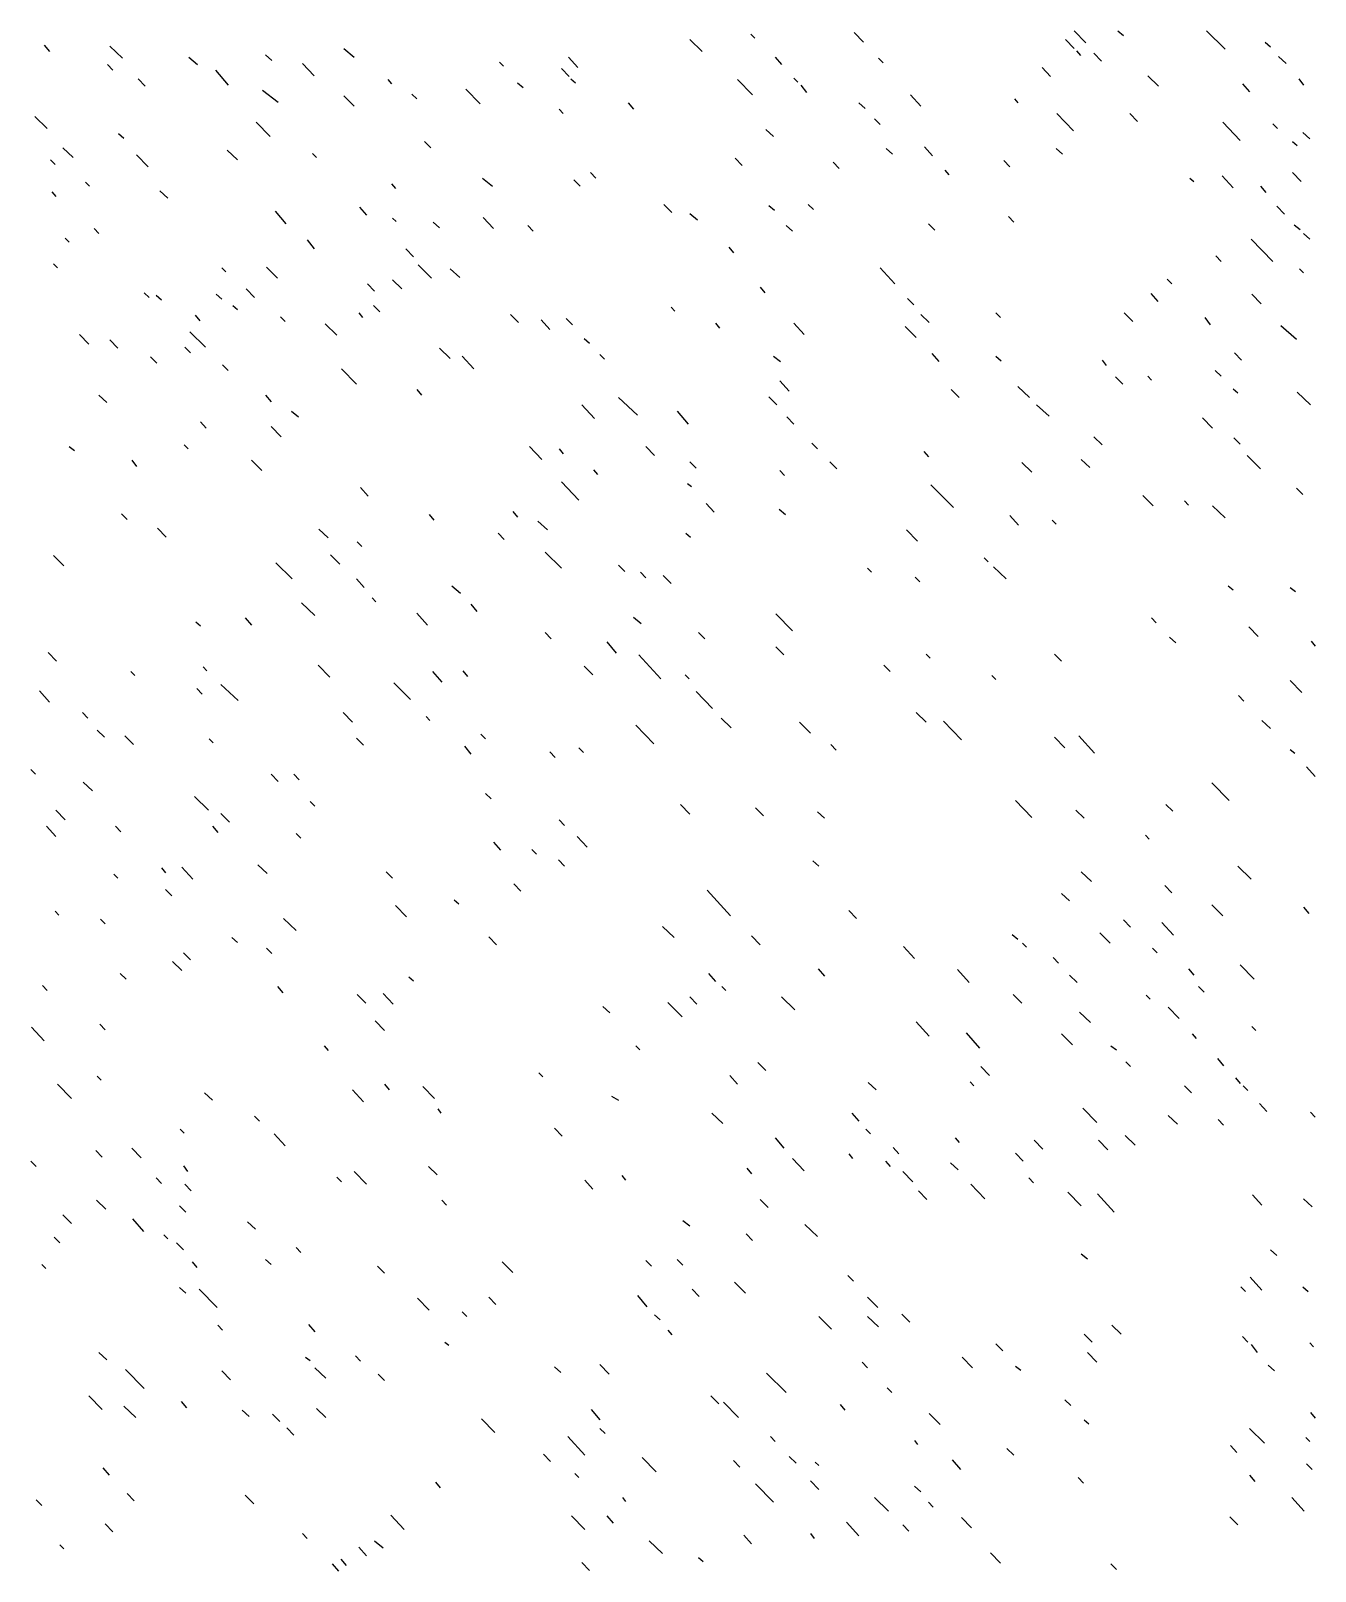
# Model space of a CAD drawing. Extents: x 0 to 599, y 0 to 600.
# Drawn here: x 298.4 to 598.5, y 240.2 to 600.2 of the extents above; entities that cross this region are included whole.
import ezdxf

# ---------------------------------------------------------------- set-up
doc = ezdxf.new("R2010")
doc.units = 0
doc.header["$MEASUREMENT"] = 0
doc.layers.add('LIMESTONE_FSET2', color=66, linetype='CONTINUOUS')

msp = doc.modelspace()

# ---------------------------------------------------------------- linework, layer by layer
at = {"layer": 'LIMESTONE_FSET2'}
for p, q in [((452.38, 598.13), (455.3, 595.32)), ((466.65, 599.44), (467.56, 598.5)), ((492.99, 597.57), (490.79, 599.81)), ((540.18, 598.13), (542.2, 596.07)), ((542.2, 600.19), (544.94, 597.38)), ((552.44, 600.19), (553.72, 599.06)), ((573.11, 600.19), (577.5, 595.88)), ((301.46, 596.82), (302.74, 595.32)), ((316.83, 596.63), (319.76, 593.82)), ((335.3, 594.01), (337.32, 592.32)), ((353.23, 594.57), (354.7, 593.26)), ((371.52, 596.07), (373.9, 594.01)), ((424.02, 594.01), (426.22, 591.58)), ((472.32, 594.01), (473.78, 592.32)), ((542.74, 595.51), (543.66, 594.38)), ((546.77, 594.95), (548.6, 593.07)), ((586.83, 597.57), (588.11, 596.44)), ((589.94, 594.2), (591.77, 592.51)), ((316.28, 592.32), (317.56, 591.01)), ((341.52, 591.01), (344.45, 587.46)), ((361.83, 592.51), (364.57, 589.7)), ((407.93, 592.89), (408.84, 591.95)), ((422.38, 591.39), (424.21, 589.52)), ((496.46, 593.82), (497.56, 592.7)), ((534.7, 591.58), (536.71, 589.52)), ((323.41, 588.95), (325.06, 587.27)), ((381.77, 588.77), (382.68, 587.83)), ((412.13, 588.02), (413.41, 586.9)), ((424.57, 588.95), (425.67, 588.02)), ((463.54, 588.77), (467.01, 585.21)), ((476.71, 589.14), (477.62, 588.21)), ((478.35, 587.46), (479.63, 585.77)), ((559.39, 589.7), (561.95, 587.27)), ((581.52, 587.83), (583.17, 585.96)), ((594.7, 588.95), (595.79, 587.46)), ((352.5, 586.33), (356.16, 583.53)), ((371.52, 585.02), (373.9, 582.59)), ((387.44, 585.4), (388.54, 584.27)), ((400.06, 586.52), (403.35, 583.15)), ((437.93, 583.34), (439.21, 581.84)), ((491.89, 583.34), (493.35, 582.03)), ((503.96, 585.21), (506.34, 582.59)), ((528.29, 584.27), (529.02, 583.34)), ((299.27, 580.16), (302.2, 577.35)), ((421.83, 581.84), (422.74, 580.9)), ((538.17, 580.9), (542.01, 576.79)), ((555.18, 580.9), (557.01, 579.03)), ((318.84, 576.22), (320.12, 575.1)), ((351.04, 578.85), (354.33, 575.48)), ((470.12, 577.16), (471.95, 575.48)), ((495.55, 579.59), (496.83, 578.28)), ((576.95, 578.85), (580.98, 574.54)), ((588.66, 578.47), (589.76, 577.35)), ((595.61, 576.41), (597.26, 574.91)), ((305.85, 572.86), (308.23, 570.61)), ((390.37, 574.35), (391.83, 572.86)), ((498.29, 572.67), (499.76, 571.36)), ((507.26, 573.04), (509.09, 570.98)), ((537.99, 572.67), (539.45, 571.36)), ((593.23, 574.35), (594.33, 573.42)), ((302.93, 570.05), (304.02, 568.92)), ((323.05, 571.17), (325.79, 568.36)), ((344.27, 572.29), (346.65, 570.05)), ((364.21, 571.54), (365.12, 570.61)), ((462.99, 570.42), (464.63, 568.74)), ((485.85, 569.49), (487.32, 567.99)), ((525.73, 569.86), (527.2, 568.36)), ((403.9, 565.74), (406.28, 563.87)), ((425.3, 565.37), (426.77, 563.87)), ((429.15, 567.05), (430.43, 565.74)), ((512.01, 567.61), (512.93, 566.49)), ((569.27, 565.74), (570.18, 564.99)), ((576.77, 566.3), (579.33, 563.49)), ((593.23, 567.05), (595.24, 564.99)), ((303.29, 562.56), (304.21, 561.44)), ((311.16, 564.81), (312.07, 563.87)), ((328.54, 562.75), (330.37, 561.06)), ((382.68, 564.43), (383.6, 563.31)), ((585.73, 563.87), (587.01, 562.37)), ((355.43, 558.07), (357.99, 555.07)), ((375.18, 559), (376.83, 557.13)), ((446.34, 559.56), (448.17, 557.69)), ((470.85, 559.38), (472.13, 558.25)), ((480, 559.56), (481.28, 558.44)), ((589.57, 559.19), (591.4, 557.32)), ((382.87, 556.38), (383.78, 555.63)), ((392.38, 555.44), (393.84, 554.13)), ((404.09, 556.57), (406.46, 553.95)), ((414.51, 554.7), (415.79, 553.39)), ((452.38, 557.5), (454.21, 556.01)), ((474.88, 554.7), (476.34, 553.39)), ((508.17, 555.07), (509.63, 553.57)), ((526.83, 556.76), (528.11, 555.44)), ((593.6, 554.88), (595.06, 553.76)), ((306.4, 551.7), (307.32, 550.76)), ((313.17, 553.95), (314.27, 552.82)), ((362.93, 551.33), (364.57, 549.27)), ((583.54, 551.51), (588.66, 546.27)), ((595.79, 552.82), (597.26, 551.51)), ((385.98, 549.27), (387.8, 547.39)), ((461.52, 549.64), (462.62, 548.33)), ((575.3, 547.58), (576.59, 546.27)), ((303.66, 545.71), (304.57, 544.77)), ((342.99, 544.77), (343.9, 543.84)), ((353.41, 544.96), (355.98, 542.34)), ((388.9, 545.52), (392.01, 542.34)), ((396.4, 544.59), (398.6, 542.53)), ((496.83, 544.77), (500.3, 541.03)), ((594.88, 544.59), (595.79, 543.65)), ((377.01, 541.03), (378.66, 539.34)), ((382.87, 541.97), (385.06, 539.91)), ((468.84, 540.28), (469.94, 538.97)), ((563.96, 542.15), (565.06, 541.03)), ((324.88, 538.97), (325.98, 537.85)), ((327.62, 538.41), (328.9, 537.29)), ((341.71, 538.6), (342.99, 537.47)), ((348.66, 539.91), (350.67, 537.85)), ((503.23, 537.66), (504.7, 536.16)), ((560.12, 538.78), (561.77, 536.91)), ((583.72, 538.6), (585.91, 536.35)), ((336.77, 533.73), (337.87, 532.42)), ((345.55, 535.98), (346.65, 535.04)), ((356.71, 533.35), (357.8, 532.23)), ((375, 534.29), (375.91, 533.17)), ((378.48, 535.98), (379.94, 534.48)), ((410.49, 533.92), (412.32, 532.04)), ((423.48, 532.98), (424.94, 531.48)), ((447.99, 535.6), (448.9, 534.66)), ((506.34, 533.92), (508.35, 532.04)), ((523.9, 534.29), (525, 533.17)), ((553.9, 534.29), (555.91, 532.23)), ((572.74, 533.17), (574.02, 531.48)), ((309.7, 529.24), (311.89, 526.99)), ((335.49, 529.8), (339.15, 526.24)), ((367.13, 531.67), (369.88, 529.05)), ((417.62, 532.61), (419.63, 530.36)), ((458.41, 531.86), (459.33, 530.73)), ((476.71, 531.86), (479.09, 529.24)), ((502.68, 531.11), (505.24, 528.49)), ((590.49, 531.29), (594.15, 528.11)), ((316.83, 527.93), (318.66, 526.05)), ((334.39, 526.24), (335.67, 524.93)), ((393.84, 526.05), (396.4, 523.62)), ((427.68, 528.3), (428.96, 527.18)), ((326.34, 523.99), (327.8, 522.5)), ((343.17, 522.12), (344.45, 520.81)), ((399.15, 524.18), (401.89, 521.19)), ((431.34, 524.56), (432.44, 523.43)), ((471.95, 524.18), (473.6, 522.87)), ((508.9, 524.74), (510.55, 522.87)), ((523.9, 524.18), (525.18, 523.06)), ((548.78, 523.25), (549.7, 521.93)), ((579.7, 524.93), (581.34, 523.25)), ((370.98, 521.19), (374.45, 517.63)), ((551.89, 519.31), (553.54, 517.63)), ((559.39, 519.5), (560.3, 518.56)), ((575.12, 520.81), (576.59, 519.5)), ((314.27, 515.01), (316.1, 513.32)), ((353.23, 515.01), (354.51, 513.51)), ((388.54, 516.32), (389.63, 515.01)), ((473.41, 518.38), (475.61, 515.94)), ((513.48, 516.32), (515.3, 514.45)), ((529.02, 517.07), (531.77, 514.45)), ((579.33, 516.51), (580.43, 515.57)), ((594.33, 515.76), (597.44, 512.76)), ((359.27, 511.26), (360.91, 509.95)), ((427.13, 512.76), (430.06, 509.58)), ((435.73, 514.45), (440.12, 510.33)), ((449.45, 511.26), (452.01, 508.27)), ((470.85, 514.63), (472.68, 512.76)), ((533.41, 512.76), (536.34, 510.14)), ((338.05, 508.83), (339.33, 507.33)), ((354.51, 507.71), (356.89, 505.27)), ((475.06, 509.95), (476.71, 508.27)), ((572.2, 509.77), (574.57, 507.33)), ((546.77, 505.27), (548.78, 503.4)), ((579.51, 505.09), (580.98, 503.59)), ((307.32, 503.03), (308.6, 502.09)), ((334.21, 503.4), (335.12, 502.46)), ((414.88, 503.03), (417.8, 500.03)), ((421.83, 502.46), (422.74, 501.34)), ((442.13, 503.03), (444.15, 500.97)), ((480.91, 503.78), (482.2, 502.46)), ((507.07, 501.9), (508.17, 500.59)), ((582.62, 500.97), (585.73, 497.78)), ((321.95, 499.84), (323.05, 498.35)), ((349.94, 499.84), (352.32, 497.41)), ((429.88, 497.6), (430.79, 496.47)), ((452.38, 499.47), (453.84, 497.97)), ((473.41, 497.41), (474.51, 496.29)), ((485.12, 499.47), (486.77, 497.78)), ((529.94, 499.28), (532.32, 497.04)), ((543.84, 500.03), (545.85, 498.16)), ((375.37, 493.48), (377.2, 491.42)), ((422.38, 494.79), (426.4, 490.48)), ((451.83, 494.42), (452.74, 493.67)), ((508.72, 494.04), (514.02, 488.8)), ((594.15, 493.29), (595.61, 491.79)), ((456.22, 489.73), (458.05, 487.68)), ((558.29, 491.61), (560.67, 489.17)), ((567.99, 490.3), (568.9, 489.36)), ((319.57, 487.3), (320.85, 485.99)), ((391.46, 487.11), (392.56, 485.8)), ((411.04, 487.86), (412.13, 486.55)), ((473.23, 488.42), (474.7, 487.11)), ((527.2, 486.93), (529.21, 484.68)), ((574.57, 489.17), (577.5, 486.37)), ((327.99, 483.93), (330, 481.87)), ((365.67, 483.74), (367.87, 481.68)), ((407.56, 482.81), (409.02, 481.31)), ((416.89, 485.62), (419.09, 483.56)), ((451.46, 482.81), (452.56, 481.87)), ((503.05, 483.56), (505.61, 480.94)), ((537.07, 485.8), (537.99, 484.87)), ((374.63, 480.75), (375.73, 479.63)), ((303.66, 477.57), (306.04, 475.13)), ((355.61, 475.88), (359.45, 472.14)), ((368.41, 477.75), (370.61, 475.51)), ((418.54, 478.32), (422.38, 474.57)), ((435.73, 475.32), (437.2, 473.82)), ((521.16, 477), (522.07, 476.07)), ((374.45, 472.14), (376.28, 470.08)), ((440.85, 473.64), (442.13, 472.32)), ((446.16, 472.89), (447.99, 471.01)), ((493.9, 474.57), (494.82, 473.64)), ((505.06, 472.51), (506.16, 471.39)), ((523.35, 474.95), (526.28, 472.14)), ((396.77, 470.45), (398.78, 468.77)), ((578.23, 470.45), (579.33, 469.52)), ((592.68, 470.08), (593.96, 469.14)), ((361.65, 466.52), (364.76, 463.53)), ((378.11, 467.64), (379.02, 466.71)), ((401.16, 466.15), (402.62, 464.46)), ((336.95, 462.03), (338.05, 461.09)), ((348.48, 462.96), (349.94, 461.28)), ((388.54, 464.09), (391.1, 461.28)), ((439.21, 463.15), (441.04, 461.65)), ((472.5, 463.9), (476.34, 459.97)), ((560.3, 462.96), (561.4, 461.84)), ((582.99, 460.9), (585.18, 458.66)), ((418.54, 459.59), (420, 458.1)), ((432.99, 457.35), (435.18, 454.73)), ((454.39, 459.59), (455.85, 458.1)), ((564.51, 458.47), (565.98, 457.16)), ((597.62, 457.54), (598.54, 456.41)), ((302.38, 454.91), (304.39, 452.85)), ((445.61, 448.74), (440.49, 454.35)), ((472.5, 456.22), (474.33, 454.35)), ((507.62, 454.54), (508.54, 453.6)), ((537.62, 454.54), (539.27, 452.85)), ((321.77, 450.42), (322.68, 449.49)), ((338.6, 451.54), (339.51, 450.61)), ((365.49, 451.92), (368.23, 449.11)), ((392.2, 450.42), (394.39, 447.99)), ((399.33, 450.61), (400.43, 449.3)), ((427.68, 451.73), (429.7, 449.67)), ((497.74, 451.92), (499.21, 450.42)), ((337.13, 446.49), (338.41, 445.18)), ((342.8, 447.43), (346.83, 443.68)), ((383.23, 447.8), (387.07, 443.87)), ((451.28, 449.67), (452.2, 448.74)), ((522.99, 449.49), (523.9, 448.55)), ((592.68, 448.36), (595.43, 445.55)), ((300.37, 445.93), (302.74, 443.31)), ((453.84, 445.74), (457.68, 441.81)), ((580.61, 444.81), (581.89, 443.49)), ((310.43, 440.87), (311.71, 439.56)), ((371.34, 440.87), (373.54, 438.63)), ((390.73, 439.94), (391.65, 439)), ((459.7, 439.56), (462.07, 437.32)), ((505.24, 440.87), (507.62, 438.63)), ((313.9, 436.76), (315.55, 435.07)), ((403.54, 435.82), (404.63, 434.7)), ((439.76, 437.88), (443.96, 433.57)), ((477.99, 438.63), (480.55, 436.01)), ((511.65, 438.81), (515.85, 434.51)), ((586.1, 439), (588.11, 437.13)), ((320.3, 435.44), (322.32, 433.39)), ((340.06, 434.7), (340.98, 433.76)), ((374.45, 434.88), (376.1, 433.2)), ((399.7, 433.01), (401.16, 431.14)), ((426.4, 432.64), (427.5, 431.51)), ((485.3, 433.39), (486.59, 432.07)), ((537.62, 435.07), (540, 432.64)), ((543.29, 435.44), (546.95, 431.33)), ((592.68, 432.26), (593.78, 431.33)), ((419.63, 431.7), (420.91, 430.39)), ((298.35, 427.58), (299.45, 426.46)), ((354.51, 426.46), (356.16, 424.77)), ((359.82, 426.46), (361.1, 425.15)), ((596.52, 428.14), (598.54, 425.9)), ((310.61, 424.59), (312.8, 422.53)), ((336.59, 421.22), (339.88, 418.03)), ((404.63, 421.97), (405.91, 420.66)), ((574.39, 424.4), (578.41, 420.28)), ((304.21, 418.03), (306.4, 415.79)), ((363.66, 420.09), (364.76, 418.97)), ((450.18, 419.34), (452.38, 417.1)), ((467.74, 418.6), (469.57, 416.72)), ((482.2, 417.66), (483.84, 416.16)), ((528.48, 420.28), (532.32, 416.35)), ((542.56, 418.03), (544.57, 416.16)), ((563.6, 419.34), (565.24, 417.85)), ((302.01, 414.29), (304.21, 411.86)), ((318.11, 414.29), (319.39, 412.98)), ((340.79, 414.29), (342.07, 412.79)), ((342.8, 417.29), (344.82, 415.23)), ((421.83, 415.79), (423.11, 414.48)), ((360.37, 412.61), (361.46, 411.48)), ((406.46, 410.55), (408.11, 408.67)), ((426.04, 411.86), (428.41, 409.42)), ((558.84, 412.23), (559.76, 411.29)), ((415.43, 408.86), (416.52, 407.74)), ((328.9, 404.56), (329.82, 403.43)), ((333.66, 404.74), (336.22, 401.93)), ((351.4, 405.3), (353.6, 403.24)), ((381.4, 403.62), (382.87, 402.12)), ((421.65, 406.43), (423.11, 404.93)), ((481.1, 406.24), (482.56, 404.93)), ((543.84, 403.62), (546.22, 401.37)), ((580.43, 404.93), (583.54, 401.93)), ((317.74, 403.06), (318.66, 402.12)), ((411.22, 400.81), (412.87, 399.13)), ((563.41, 400.44), (565.06, 398.75)), ((329.82, 399.5), (331.28, 398)), ((397.32, 397.07), (398.41, 396.13)), ((456.4, 399.31), (461.89, 393.32)), ((539.27, 398.56), (541.1, 396.88)), ((304.02, 394.45), (304.94, 393.51)), ((314.63, 392.57), (315.73, 391.45)), ((357.44, 392.76), (360.37, 389.95)), ((383.6, 395.76), (386.16, 393.14)), ((489.51, 394.63), (491.34, 392.76)), ((574.39, 395.94), (576.95, 393.32)), ((595.79, 395.38), (597.07, 393.88)), ((445.98, 390.89), (448.72, 388.27)), ((527.74, 389.02), (529.02, 387.89)), ((548.23, 389.39), (550.61, 386.96)), ((553.72, 392.39), (555.37, 390.7)), ((562.68, 391.83), (565.43, 388.83)), ((345.37, 388.27), (346.65, 387.15)), ((353.41, 385.83), (354.7, 384.52)), ((405.37, 388.46), (407.2, 386.58)), ((466.83, 388.64), (468.84, 386.58)), ((502.32, 386.21), (504.88, 383.4)), ((530.12, 386.96), (531.04, 386.02)), ((560.49, 385.83), (561.59, 384.71)), ((331.46, 382.65), (333.66, 380.59)), ((334.02, 384.71), (335.67, 383.03)), ((537.26, 383.59), (538.54, 382.28)), ((580.98, 381.9), (584.27, 378.53)), ((319.21, 379.84), (320.67, 378.53)), ((386.71, 379.1), (387.8, 378.16)), ((456.77, 379.84), (458.41, 377.97)), ((482.38, 380.97), (483.84, 379.28)), ((514.94, 380.78), (517.68, 377.78)), ((541.1, 379.47), (542.93, 377.78)), ((568.9, 380.97), (570.18, 379.47)), ((301.1, 377.04), (302.2, 375.91)), ((355.98, 376.85), (357.26, 375.35)), ((374.63, 374.98), (376.65, 372.92)), ((380.67, 375.16), (383.05, 372.73)), ((452.38, 374.42), (454.02, 372.73)), ((459.88, 376.85), (460.79, 375.91)), ((473.78, 374.42), (476.89, 371.42)), ((527.93, 374.98), (529.94, 372.92)), ((559.02, 374.79), (559.94, 373.85)), ((571.28, 376.85), (572.56, 375.54)), ((432.07, 372.17), (433.72, 370.67)), ((447.26, 373.1), (450.55, 369.73)), ((543.48, 370.86), (546.04, 368.42)), ((564.15, 371.98), (566.71, 369.36)), ((298.54, 367.3), (301.46, 364.12)), ((314.45, 368.05), (315.73, 366.74)), ((378.84, 368.8), (381.04, 366.55)), ((505.24, 368.61), (508.35, 365.24)), ((583.72, 367.49), (584.63, 366.55)), ((516.95, 365.99), (520.06, 362.43)), ((539.27, 365.8), (541.83, 363.18)), ((569.82, 365.8), (570.73, 364.68)), ((366.95, 363), (367.87, 361.87)), ((439.76, 363), (440.67, 362.06)), ((550.79, 363), (552.07, 362.06)), ((417.07, 356.63), (417.99, 355.69)), ((468.29, 359.06), (470.12, 357.19)), ((520.43, 358.13), (522.44, 356.07)), ((554.27, 359.25), (555.37, 358.13)), ((575.67, 360), (577.13, 358.32)), ((304.57, 354.01), (307.87, 350.64)), ((313.9, 355.88), (314.82, 354.95)), ((381.04, 354.01), (382.13, 352.7)), ((390, 353.45), (392.74, 350.64)), ((461.71, 356.07), (463.54, 354.01)), ((494.09, 354.38), (495.91, 352.7)), ((517.87, 354.57), (518.78, 353.63)), ((567.99, 353.63), (569.63, 351.95)), ((579.88, 355.51), (580.98, 354.2)), ((581.71, 353.63), (582.8, 352.51)), ((338.96, 351.95), (340.79, 350.27)), ((373.54, 352.7), (376.1, 349.89)), ((434.09, 351.2), (435.73, 350.27)), ((585.55, 349.52), (587.2, 347.64)), ((350.67, 346.52), (351.77, 345.4)), ((393.48, 348.21), (394.21, 347.27)), ((457.5, 347.27), (460.06, 344.84)), ((490.24, 347.27), (491.89, 345.4)), ((544.21, 348.39), (547.5, 345.02)), ((564.15, 346.71), (566.34, 344.65)), ((575.85, 345.77), (577.13, 344.46)), ((597.44, 347.46), (598.54, 346.33)), ((333.29, 343.53), (334.21, 342.59)), ((355.24, 342.4), (357.8, 339.59)), ((420.73, 343.71), (422.56, 341.84)), ((493.54, 343.53), (494.63, 342.4)), ((554.09, 342.03), (556.46, 339.78)), ((313.54, 338.47), (315, 336.97)), ((321.95, 339.03), (324.15, 336.79)), ((472.32, 341.47), (474.33, 339.03)), ((499.94, 339.22), (501.22, 337.72)), ((514.39, 341.47), (515.3, 340.34)), ((532.87, 340.9), (534.88, 338.85)), ((547.87, 340.9), (550.06, 338.66)), ((298.35, 336.04), (299.63, 334.73)), ((334.02, 334.91), (334.94, 333.6)), ((476.34, 336.6), (479.09, 333.79)), ((489.51, 337.72), (490.43, 336.6)), ((498.11, 336.04), (499.21, 334.73)), ((513.29, 335.66), (515.12, 333.98)), ((528.48, 337.91), (530.3, 336.04)), ((327.62, 332.11), (328.9, 330.8)), ((369.88, 332.29), (370.98, 331.17)), ((373.9, 333.6), (376.83, 330.61)), ((391.28, 334.73), (393.29, 332.85)), ((427.87, 331.54), (429.7, 329.49)), ((436.46, 332.67), (437.38, 331.54)), ((465.73, 334.35), (466.83, 333.04)), ((502.13, 333.6), (504.51, 331.17)), ((531.59, 332.11), (532.68, 330.98)), ((334.39, 330.61), (335.85, 329.11)), ((505.79, 329.11), (507.8, 327.05)), ((518.05, 330.61), (521.34, 327.24)), ((540.73, 328.74), (543.84, 325.55)), ((547.68, 328.36), (551.52, 324.06)), ((583.9, 328.17), (586.1, 325.74)), ((313.72, 326.86), (315.91, 324.81)), ((333.11, 325.55), (334.57, 324.06)), ((394.39, 326.86), (395.49, 325.74)), ((468.84, 327.05), (470.67, 325.18)), ((595.79, 327.24), (597.8, 325.37)), ((305.85, 323.49), (307.87, 321.44)), ((322.13, 322.56), (324.7, 319.56)), ((349.02, 321.81), (350.85, 320.12)), ((450.73, 322.18), (452.38, 320.87)), ((479.27, 321.25), (482.2, 318.44)), ((303.84, 318.25), (305.12, 316.94)), ((329.45, 318.81), (330.37, 317.88)), ((332.38, 316.94), (334.02, 315.26)), ((465.55, 319), (467.01, 317.5)), ((360.37, 315.82), (361.46, 314.7)), ((543.84, 314.32), (545.3, 313.2)), ((588.11, 315.26), (589.57, 313.95)), ((300.91, 311.89), (301.83, 310.95)), ((336.04, 312.45), (337.13, 311.14)), ((353.23, 313.01), (354.51, 311.89)), ((379.39, 311.51), (381.04, 309.83)), ((408.48, 312.45), (411.04, 310.02)), ((442.13, 312.82), (443.41, 311.51)), ((449.45, 313.01), (450.73, 311.7)), ((333.11, 306.46), (334.57, 305.15)), ((337.68, 306.08), (341.89, 301.78)), ((452.93, 306.08), (454.57, 304.4)), ((462.8, 307.77), (465.37, 305.15)), ((489.33, 309.27), (490.61, 307.96)), ((581.16, 306.65), (582.26, 305.52)), ((583.35, 308.89), (586.1, 305.9)), ((595.61, 306.65), (596.89, 305.52)), ((388.72, 304.03), (391.46, 301.22)), ((405.37, 304.21), (407.01, 302.53)), ((440.12, 304.59), (442.32, 301.97)), ((493.9, 304.21), (496.28, 301.78)), ((399.15, 300.84), (400.24, 299.72)), ((444.15, 300.09), (445.43, 298.97)), ((482.56, 299.72), (485.49, 296.72)), ((493.9, 299.72), (496.46, 297.29)), ((501.95, 300.28), (503.78, 298.41)), ((342.07, 297.66), (343.17, 296.54)), ((363.29, 297.85), (364.76, 296.16)), ((447.26, 296.54), (448.17, 295.41)), ((544.57, 295.6), (546.4, 293.73)), ((550.98, 297.66), (553.17, 295.6)), ((395.12, 293.73), (396.04, 292.98)), ((523.9, 293.35), (525.55, 291.67)), ((581.52, 295.04), (582.8, 293.73)), ((583.54, 293.17), (585, 291.29)), ((597.26, 293.54), (598.17, 292.61)), ((314.27, 291.29), (316.1, 289.61)), ((362.56, 290.17), (363.66, 289.42)), ((374.27, 290.55), (375.37, 289.24)), ((431.34, 288.49), (433.54, 286.24)), ((492.62, 289.05), (493.9, 287.74)), ((516.04, 290.17), (518.41, 287.74)), ((528.48, 288.11), (529.76, 287.18)), ((545.3, 291.29), (547.5, 289.05)), ((587.56, 288.3), (589.02, 286.99)), ((320.49, 287.36), (324.88, 282.87)), ((342.99, 286.99), (345, 284.93)), ((364.76, 287.74), (367.32, 285.3)), ((379.57, 286.24), (381.04, 284.74)), ((420.73, 287.93), (422.2, 286.61)), ((470.3, 286.43), (474.88, 281.93)), ((311.89, 281.19), (315, 278)), ((457.32, 281.19), (459.15, 279.31)), ((498.48, 283.06), (499.57, 281.93)), ((320.12, 278.75), (322.87, 276.13)), ((333.48, 279.88), (334.76, 278.38)), ((347.74, 277.82), (349.39, 276.32)), ((365.12, 278.19), (367.32, 276.13)), ((429.33, 278), (431.34, 275.57)), ((460.24, 279.69), (463.72, 276.13)), ((487.5, 279.13), (488.6, 277.82)), ((540, 280.25), (541.46, 278.94)), ((597.44, 277.25), (598.54, 275.94)), ((354.88, 276.88), (356.52, 275.2)), ((358.17, 273.7), (359.82, 272.01)), ((403.72, 275.76), (406.83, 272.57)), ((508.35, 277.07), (510.91, 274.45)), ((544.57, 275.57), (545.67, 274.63)), ((423.84, 271.64), (427.87, 267.33)), ((431.34, 273.51), (432.62, 272.39)), ((471.22, 271.64), (472.32, 270.51)), ((504.88, 270.7), (505.61, 269.77)), ((583.17, 273.51), (586.65, 270.14)), ((596.34, 271.45), (597.26, 270.51)), ((418.17, 267.52), (419.82, 265.83)), ((441.22, 266.77), (444.51, 263.4)), ((475.61, 266.96), (477.26, 265.46)), ((526.46, 268.83), (528.11, 267.33)), ((578.78, 269.58), (580.24, 267.89)), ((315.18, 264.34), (316.65, 262.65)), ((425.49, 263.03), (426.4, 262.09)), ((462.62, 266.02), (464.09, 264.52)), ((481.65, 265.65), (482.56, 264.9)), ((513.66, 266.21), (515.67, 263.96)), ((596.52, 265.27), (597.8, 263.96)), ((392.93, 260.97), (394.02, 259.66)), ((467.74, 260.59), (471.95, 256.29)), ((480.55, 261.34), (482.56, 259.28)), ((504.88, 260.03), (506.34, 258.72)), ((543.11, 262.09), (544.39, 260.78)), ((583.17, 262.65), (584.45, 261.15)), ((299.63, 256.85), (300.91, 255.54)), ((320.85, 258.35), (322.5, 256.66)), ((348.48, 257.97), (350.49, 255.91)), ((436.65, 257.41), (437.38, 256.47)), ((495.55, 257.41), (498.84, 254.23)), ((508.17, 256.29), (509.27, 255.16)), ((593.05, 257.41), (595.98, 254.23)), ((382.5, 253.29), (385.61, 249.92)), ((424.76, 253.1), (427.87, 249.92)), ((432.99, 253.1), (434.45, 251.42)), ((515.85, 252.73), (518.23, 250.3)), ((578.6, 252.92), (580.43, 251.05)), ((315.73, 251.23), (317.56, 249.36)), ((361.83, 248.99), (362.93, 247.86)), ((465, 248.61), (466.83, 246.55)), ((480.55, 248.99), (481.46, 247.86)), ((488.96, 251.61), (491.89, 248.42)), ((502.13, 251.05), (503.6, 249.55)), ((305.12, 246.37), (306.04, 245.43)), ((375, 245.8), (376.83, 243.74)), ((378.66, 247.3), (380.67, 245.62)), ((442.87, 247.3), (445.98, 244.31)), ((368.78, 241.87), (370.24, 240.19)), ((370.79, 243), (372.07, 241.5)), ((427.13, 242.25), (428.96, 240.37)), ((454.39, 243.37), (455.49, 242.43)), ((522.62, 244.49), (525, 242.06)), ((550.79, 241.87), (552.07, 240.56))]:
    msp.add_line(p, q, dxfattribs=at)

doc.saveas('drawing.dxf')
